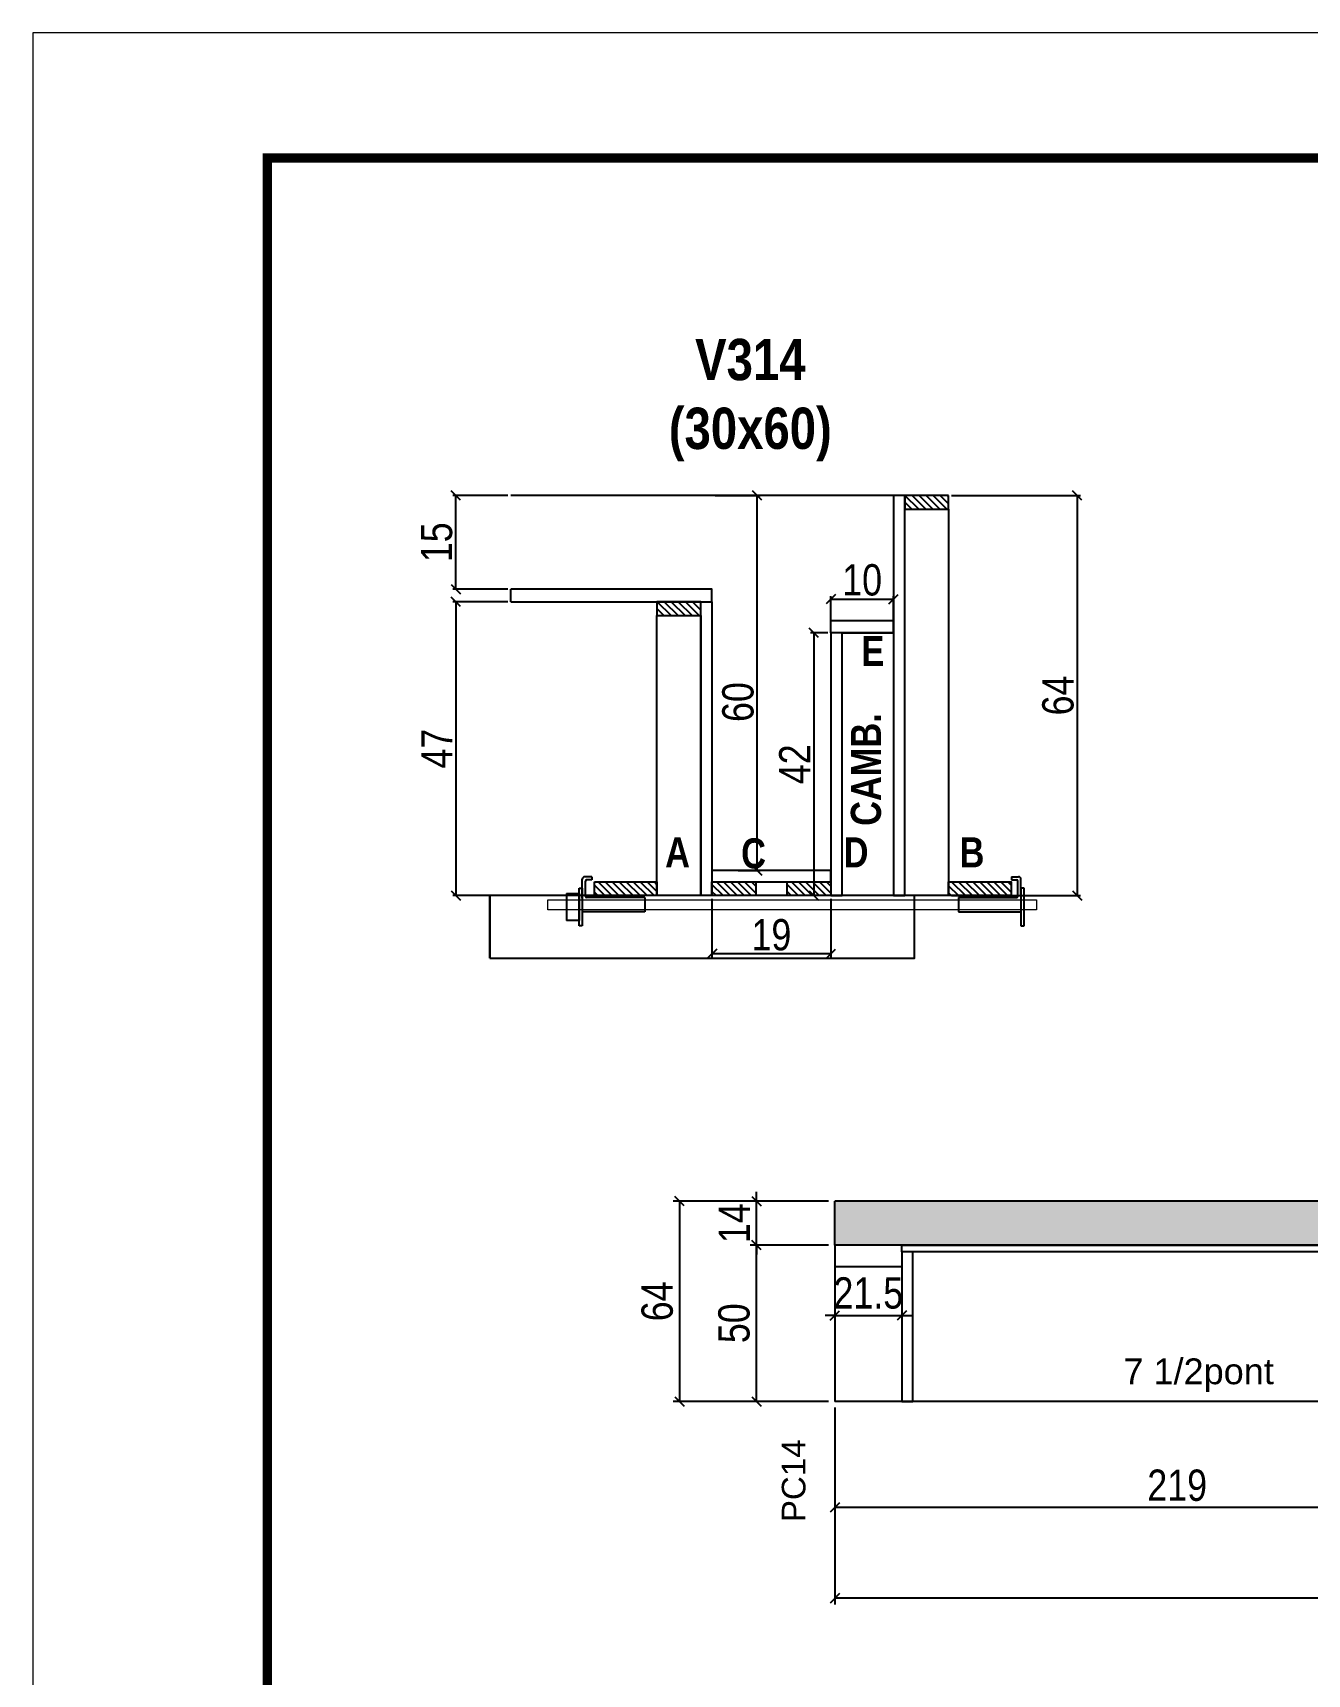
# Model space of a CAD drawing. Extents: x -3394 to 16474, y -5031 to 14397.
# Drawn here: x 4272 to 4680, y 8129 to 8654 of the extents above; entities that cross this region are included whole.
import ezdxf

# ---------------------------------------------------------------- set-up
doc = ezdxf.new("R2010")
doc.units = 0
doc.linetypes.add('DASHED', pattern=[0.75, 0.5, -0.25])
doc.layers.get('0').update_dxf_attribs({"linetype": 'CONTINUOUS'})
doc.layers.get('Defpoints').update_dxf_attribs({"linetype": 'CONTINUOUS'})
for name, color, linetype in [('barrote', 251, 'CONTINUOUS'), ('COTA', 241, 'CONTINUOUS'), ('detalhes', 4, 'CONTINUOUS'), ('NOMENCLATURA', 7, 'CONTINUOUS'), ('Painéis', 200, 'CONTINUOUS'), ('PONTALETE', 7, 'CONTINUOUS'), ('presilha', 1, 'CONTINUOUS'), ('SARR_2.2x10', 60, 'CONTINUOUS'), ('SARR_2.2x7', 40, 'CONTINUOUS'), ('SARR_3.5x7', 81, 'CONTINUOUS')]:
    doc.layers.add(name, color=color, linetype=linetype)
for name, color, linetype, lineweight in [('CONCRETO', 251, 'CONTINUOUS', 25), ('Folhas', 255, 'CONTINUOUS', 9), ('SARRAFO DE PRESSAO', 251, 'DASHED', 9), ('SCO-___-LAJ', 2, 'CONTINUOUS', 0)]:
    doc.layers.add(name, color=color, linetype=linetype, lineweight=lineweight)
doc.styles.add('ARIAL', font='arial.ttf')
doc.styles.add('COTA TECNICA', font='techl___.ttf', dxfattribs={"height": 10})
doc.styles.add('COTA TECNICA 2X', font='techl___.ttf', dxfattribs={"height": 10})
doc.styles.add('TECNICA', font='techb___.ttf', dxfattribs={"height": 10})
doc.dimstyles.new('PAINEL', dxfattribs={"dimtxt": 10, "dimasz": 3, "dimexe": 3, "dimexo": 3, "dimgap": 3, "dimtad": 1, "dimdec": 1, "dimzin": 12, "dimdsep": 46, "dimtxsty": 'COTA TECNICA', "dimblk1": 'OBLIQUE', "dimblk2": 'OBLIQUE', "dimsah": 1, "dimcen": 0.9, "dimclrd": 4, "dimclre": 4, "dimclrt": 240, "dimadec": 1, "dimazin": 3, "dimtfac": 1, "dimtdec": 1, "dimtmove": 0, "dimatfit": 3, "dimfxl": 1, "dimtolj": 1, "dimtzin": 12, "dimarcsym": 0})
doc.dimstyles.new('SECAO', dxfattribs={"dimscale": 0.333333, "dimtxt": 5, "dimasz": 9, "dimexe": 3, "dimexo": 3, "dimgap": 3, "dimtad": 1, "dimdec": 1, "dimlfac": 0.5, "dimzin": 12, "dimdsep": 46, "dimtxsty": 'COTA TECNICA 2X', "dimblk1": 'OBLIQUE', "dimblk2": 'OBLIQUE', "dimsah": 1, "dimcen": 0.9, "dimclrd": 4, "dimclre": 4, "dimclrt": 240, "dimadec": 1, "dimazin": 3, "dimtfac": 1, "dimtdec": 1, "dimtmove": 0, "dimatfit": 3, "dimfxl": 1, "dimtolj": 1, "dimtzin": 12, "dimarcsym": 0})

# ---------------------------------------------------------------- blocks, each defined once
blk = doc.blocks.new('9999999999')
at = {"layer": 'Folhas'}
blk.add_lwpolyline([(98138.98, 34190.21), (99623.98, 34190.21), (99623.98, 35240.21), (98138.98, 35240.21)], close=True, dxfattribs=at)
at = {"layer": 'Folhas', "color": 30, "const_width": 3}
blk.add_lwpolyline([(98213.98, 34230.21), (99583.98, 34230.21), (99583.98, 35200.21), (98213.98, 35200.21)], close=True, dxfattribs=at)
blk = doc.blocks.new('_Oblique')
at = {"color": 0, "linetype": 'ByBlock', "lineweight": -2}
blk.add_line((-0.5, -0.5), (0.5, 0.5), dxfattribs=at)
blk = doc.blocks.new('*D559')
at = {"layer": 'COTA', "color": 4, "lineweight": -2, "transparency": 16777216}
for p, q in [((4489.34, 8376.72), (4489.34, 8358.05)), ((4527.34, 8376.72), (4527.34, 8358.05)), ((4527.34, 8359.05), (4489.34, 8359.05))]:
    blk.add_line(p, q, dxfattribs=at)
at = {"layer": 'Defpoints', "color": 0, "transparency": 16777216}
for p in [(4489.34, 8377.72), (4527.34, 8377.72), (4489.34, 8359.05)]:
    blk.add_point(p, dxfattribs=at)
at = {"layer": 'COTA', "color": 4, "lineweight": -2, "transparency": 16777216, "xscale": 3, "yscale": 3, "zscale": 3, "rotation": 180}
blk.add_blockref('_Oblique', (4489.34, 8359.05), dxfattribs=at)
at = {"layer": 'COTA', "color": 4, "lineweight": -2, "transparency": 16777216, "xscale": 3, "yscale": 3, "zscale": 3}
blk.add_blockref('_Oblique', (4527.34, 8359.05), dxfattribs=at)
at = {"layer": 'COTA', "color": 240, "transparency": 16777216, "insert": (4508.34, 8365.13), "char_height": 10, "attachment_point": 5, "style": 'COTA TECNICA 2X'}
blk.add_mtext('\\A1;19', dxfattribs=at)
blk = doc.blocks.new('PRESILHA METÁLICA 1')
at = {"layer": 'presilha'}
for p, q in [((7.5, 10.64), (7.5, 19.86)), ((12, 21), (8.64, 21)), ((9, 11.57), (9, 18.93)), ((12, 19.5), (9.57, 19.5)), ((12, 21), (12, 19.5)), ((0, 13), (6, 13)), ((0, 13), (0, 0)), ((6, 15.5), (7.5, 15.5)), ((6, -2.5), (6, 15.5)), ((6, 13), (6, 0)), ((7.5, 15.5), (7.5, -2.5)), ((37.5, 11), (9.57, 11)), ((37.5, 11), (37.5, 4.1)), ((6, 0), (0, 0)), ((37.5, 4.1), (7.5, 4.1)), ((7.5, -2.5), (6, -2.5))]:
    blk.add_line(p, q, dxfattribs=at)
for centre, radius, start, end in [((8.64, 19.86), 1.14, 90, 180), ((9.57, 18.93), 0.57, 90, 180), ((9.57, 11.57), 0.57, 180, 270)]:
    blk.add_arc(centre, radius, start, end, dxfattribs=at)
blk = doc.blocks.new('PRESILHA METÁLICA 2')
at = {"layer": 'presilha'}
for p, q in [((-5.25, 23.5), (-5.25, 22)), ((-5.25, 23.5), (-1.89, 23.5)), ((-5.25, 22), (-2.82, 22)), ((-2.25, 14.07), (-2.25, 21.43)), ((-0.75, 14.64), (-0.75, 22.36)), ((0.75, 18), (-0.75, 18)), ((-0.75, 18), (-0.75, 0)), ((0.75, 0), (0.75, 18)), ((-30.75, 13.5), (-30.75, 6.6)), ((-30.75, 13.5), (-2.82, 13.5)), ((-30.75, 6.6), (-0.75, 6.6)), ((-0.75, 0), (0.75, 0))]:
    blk.add_line(p, q, dxfattribs=at)
for centre, radius, start, end in [((-2.82, 21.43), 0.57, 0, 90), ((-1.89, 22.36), 1.14, 0, 90), ((-2.82, 14.07), 0.57, 270, 0)]:
    blk.add_arc(centre, radius, start, end, dxfattribs=at)
blk = doc.blocks.new('*D560')
at = {"layer": 'COTA', "color": 4, "lineweight": -2, "transparency": 16777216}
for p, q in [((4490.34, 8505.72), (4504.79, 8505.72)), ((4503.79, 8385.72), (4503.79, 8505.72)), ((4497.76, 8385.72), (4504.79, 8385.72))]:
    blk.add_line(p, q, dxfattribs=at)
at = {"layer": 'Defpoints', "color": 0, "transparency": 16777216}
for p in [(4489.34, 8505.72), (4503.79, 8505.72), (4496.76, 8385.72)]:
    blk.add_point(p, dxfattribs=at)
at = {"layer": 'COTA', "color": 4, "lineweight": -2, "transparency": 16777216, "xscale": 3, "yscale": 3, "zscale": 3}
for p, rotation in [((4503.79, 8505.72), 90), ((4503.79, 8385.72), 270)]:
    blk.add_blockref('_Oblique', p, dxfattribs=dict(at, rotation=rotation))
at = {"layer": 'COTA', "color": 240, "transparency": 16777216, "insert": (4497.69, 8439.61), "char_height": 10, "attachment_point": 5, "rotation": 90, "style": 'COTA TECNICA 2X'}
blk.add_mtext('\\A1;60', dxfattribs=at)
blk = doc.blocks.new('*D561')
at = {"layer": 'COTA', "color": 4, "lineweight": -2, "transparency": 16777216}
for p, q in [((4527.34, 8462.72), (4527.34, 8473.54)), ((4547.35, 8462.72), (4547.35, 8473.54)), ((4527.34, 8472.54), (4547.35, 8472.54))]:
    blk.add_line(p, q, dxfattribs=at)
at = {"layer": 'Defpoints', "color": 0, "transparency": 16777216}
for p in [(4547.35, 8472.54), (4527.34, 8461.72), (4547.35, 8461.72)]:
    blk.add_point(p, dxfattribs=at)
at = {"layer": 'COTA', "color": 4, "lineweight": -2, "transparency": 16777216, "xscale": 3, "yscale": 3, "zscale": 3, "rotation": 180}
blk.add_blockref('_Oblique', (4527.34, 8472.54), dxfattribs=at)
at = {"layer": 'COTA', "color": 4, "lineweight": -2, "transparency": 16777216, "xscale": 3, "yscale": 3, "zscale": 3}
blk.add_blockref('_Oblique', (4547.35, 8472.54), dxfattribs=at)
at = {"layer": 'COTA', "color": 240, "transparency": 16777216, "insert": (4537.35, 8478.64), "char_height": 10, "attachment_point": 5, "style": 'COTA TECNICA 2X'}
blk.add_mtext('\\A1;10', dxfattribs=at)
blk = doc.blocks.new('*D562')
at = {"layer": 'COTA', "color": 4, "lineweight": -2, "transparency": 16777216}
for p, q in [((4526.34, 8461.72), (4520.89, 8461.72)), ((4521.89, 8461.72), (4521.89, 8377.72)), ((4526.34, 8377.72), (4520.89, 8377.72))]:
    blk.add_line(p, q, dxfattribs=at)
at = {"layer": 'Defpoints', "color": 0, "transparency": 16777216}
for p in [(4527.34, 8461.72), (4521.89, 8377.72), (4527.34, 8377.72)]:
    blk.add_point(p, dxfattribs=at)
at = {"layer": 'COTA', "color": 4, "lineweight": -2, "transparency": 16777216, "xscale": 3, "yscale": 3, "zscale": 3}
for p, rotation in [((4521.89, 8461.72), 90), ((4521.89, 8377.72), 270)]:
    blk.add_blockref('_Oblique', p, dxfattribs=dict(at, rotation=rotation))
at = {"layer": 'COTA', "color": 240, "transparency": 16777216, "insert": (4515.81, 8419.72), "char_height": 10, "attachment_point": 5, "rotation": 90, "style": 'COTA TECNICA 2X'}
blk.add_mtext('\\A1;42', dxfattribs=at)
blk = doc.blocks.new('*D563')
at = {"layer": 'COTA', "color": 4, "lineweight": -2, "transparency": 16777216}
for p, q in [((4565.95, 8505.72), (4607.11, 8505.72)), ((4606.11, 8505.72), (4606.11, 8377.72)), ((4565.95, 8377.72), (4607.11, 8377.72))]:
    blk.add_line(p, q, dxfattribs=at)
at = {"layer": 'Defpoints', "color": 0, "transparency": 16777216}
for p in [(4564.95, 8505.72), (4564.95, 8377.72), (4606.11, 8377.72)]:
    blk.add_point(p, dxfattribs=at)
at = {"layer": 'COTA', "color": 4, "lineweight": -2, "transparency": 16777216, "xscale": 3, "yscale": 3, "zscale": 3}
for p, rotation in [((4606.11, 8505.72), 90), ((4606.11, 8377.72), 270)]:
    blk.add_blockref('_Oblique', p, dxfattribs=dict(at, rotation=rotation))
at = {"layer": 'COTA', "color": 240, "transparency": 16777216, "insert": (4600, 8441.72), "char_height": 10, "attachment_point": 5, "rotation": 90, "style": 'COTA TECNICA 2X'}
blk.add_mtext('\\A1;64', dxfattribs=at)
blk = doc.blocks.new('*D564')
at = {"layer": 'COTA', "color": 4, "lineweight": -2, "transparency": 16777216}
for p, q in [((4424.04, 8471.72), (4406.44, 8471.72)), ((4407.44, 8471.72), (4407.44, 8377.72)), ((4484.74, 8377.72), (4406.44, 8377.72))]:
    blk.add_line(p, q, dxfattribs=at)
at = {"layer": 'Defpoints', "color": 0, "transparency": 16777216}
for p in [(4425.04, 8471.72), (4407.44, 8377.72), (4485.74, 8377.72)]:
    blk.add_point(p, dxfattribs=at)
at = {"layer": 'COTA', "color": 4, "lineweight": -2, "transparency": 16777216, "xscale": 3, "yscale": 3, "zscale": 3}
for p, rotation in [((4407.44, 8471.72), 90), ((4407.44, 8377.72), 270)]:
    blk.add_blockref('_Oblique', p, dxfattribs=dict(at, rotation=rotation))
at = {"layer": 'COTA', "color": 240, "transparency": 16777216, "insert": (4401.37, 8424.72), "char_height": 10, "attachment_point": 5, "rotation": 90, "style": 'COTA TECNICA 2X'}
blk.add_mtext('\\A1;47', dxfattribs=at)
blk = doc.blocks.new('*D565')
at = {"layer": 'COTA', "color": 4, "lineweight": -2, "transparency": 16777216}
for p, q in [((4424.04, 8505.72), (4406.44, 8505.72)), ((4407.44, 8475.72), (4407.44, 8505.72)), ((4424.04, 8475.72), (4406.44, 8475.72))]:
    blk.add_line(p, q, dxfattribs=at)
at = {"layer": 'Defpoints', "color": 0, "transparency": 16777216}
for p in [(4407.44, 8505.72), (4425.04, 8505.72), (4425.04, 8475.72)]:
    blk.add_point(p, dxfattribs=at)
at = {"layer": 'COTA', "color": 4, "lineweight": -2, "transparency": 16777216, "xscale": 3, "yscale": 3, "zscale": 3}
for p, rotation in [((4407.44, 8505.72), 90), ((4407.44, 8475.72), 270)]:
    blk.add_blockref('_Oblique', p, dxfattribs=dict(at, rotation=rotation))
at = {"layer": 'COTA', "color": 240, "transparency": 16777216, "insert": (4401.33, 8490.72), "char_height": 10, "attachment_point": 5, "rotation": 90, "style": 'COTA TECNICA 2X'}
blk.add_mtext('\\A1;15', dxfattribs=at)
blk = doc.blocks.new('*D574')
at = {"layer": 'COTA', "color": 4, "linetype": 'Continuous', "lineweight": -2, "transparency": 16777216}
for p, q in [((4528.58, 8213.93), (4528.58, 8179.96)), ((4747.58, 8213.93), (4747.58, 8179.96)), ((4747.58, 8181.96), (4528.58, 8181.96))]:
    blk.add_line(p, q, dxfattribs=at)
at = {"layer": 'Defpoints', "color": 0, "linetype": 'Continuous', "transparency": 16777216}
for p in [(4528.58, 8215.93), (4747.58, 8215.93), (4528.58, 8181.96)]:
    blk.add_point(p, dxfattribs=at)
at = {"layer": 'COTA', "color": 4, "linetype": 'Continuous', "lineweight": -2, "transparency": 16777216, "xscale": 3, "yscale": 3, "zscale": 3, "rotation": 180}
blk.add_blockref('_Oblique', (4528.58, 8181.96), dxfattribs=at)
at = {"layer": 'COTA', "color": 4, "linetype": 'Continuous', "lineweight": -2, "transparency": 16777216, "xscale": 3, "yscale": 3, "zscale": 3}
blk.add_blockref('_Oblique', (4747.58, 8181.96), dxfattribs=at)
at = {"layer": 'COTA', "color": 240, "linetype": 'Continuous', "transparency": 16777216, "insert": (4638.08, 8189.05), "char_height": 10, "attachment_point": 5, "style": 'COTA TECNICA'}
blk.add_mtext('\\A1;219', dxfattribs=at)
blk = doc.blocks.new('*D575')
at = {"layer": 'COTA', "color": 4, "linetype": 'Continuous', "lineweight": -2, "transparency": 16777216}
for p, q in [((4528.58, 8213.93), (4528.58, 8150.94)), ((5375.61, 8213.93), (5375.61, 8150.94)), ((5375.61, 8152.94), (4528.58, 8152.94))]:
    blk.add_line(p, q, dxfattribs=at)
at = {"layer": 'Defpoints', "color": 0, "linetype": 'Continuous', "transparency": 16777216}
for p in [(4528.58, 8215.93), (5375.61, 8215.93), (4528.58, 8152.94)]:
    blk.add_point(p, dxfattribs=at)
at = {"layer": 'COTA', "color": 4, "linetype": 'Continuous', "lineweight": -2, "transparency": 16777216, "xscale": 3, "yscale": 3, "zscale": 3, "rotation": 180}
blk.add_blockref('_Oblique', (4528.58, 8152.94), dxfattribs=at)
at = {"layer": 'COTA', "color": 4, "linetype": 'Continuous', "lineweight": -2, "transparency": 16777216, "xscale": 3, "yscale": 3, "zscale": 3}
blk.add_blockref('_Oblique', (5375.61, 8152.94), dxfattribs=at)
at = {"layer": 'COTA', "color": 240, "linetype": 'Continuous', "transparency": 16777216, "insert": (4952.09, 8160.03), "char_height": 10, "attachment_point": 5, "style": 'COTA TECNICA'}
blk.add_mtext('\\A1;847', dxfattribs=at)
blk = doc.blocks.new('*D576')
at = {"layer": 'COTA', "color": 4, "linetype": 'Continuous', "lineweight": -2, "transparency": 16777216}
for p, q in [((4526.58, 8265.93), (4501.54, 8265.93)), ((4503.54, 8215.93), (4503.54, 8265.93)), ((4526.58, 8215.93), (4501.54, 8215.93))]:
    blk.add_line(p, q, dxfattribs=at)
at = {"layer": 'Defpoints', "color": 0, "linetype": 'Continuous', "transparency": 16777216}
for p in [(4503.54, 8265.93), (4528.58, 8265.93), (4528.58, 8215.93)]:
    blk.add_point(p, dxfattribs=at)
at = {"layer": 'COTA', "color": 4, "linetype": 'Continuous', "lineweight": -2, "transparency": 16777216, "xscale": 3, "yscale": 3, "zscale": 3}
for p, rotation in [((4503.54, 8265.93), 90), ((4503.54, 8215.93), 270)]:
    blk.add_blockref('_Oblique', p, dxfattribs=dict(at, rotation=rotation))
at = {"layer": 'COTA', "color": 240, "linetype": 'Continuous', "transparency": 16777216, "insert": (4496.43, 8240.93), "char_height": 10, "attachment_point": 5, "rotation": 90, "style": 'COTA TECNICA'}
blk.add_mtext('\\A1;50', dxfattribs=at)
blk = doc.blocks.new('*D577')
at = {"layer": 'COTA', "color": 4, "linetype": 'Continuous', "lineweight": -2, "transparency": 16777216}
for p, q in [((4526.58, 8279.93), (4501.54, 8279.93)), ((4503.54, 8279.93), (4503.54, 8282.93)), ((4503.54, 8265.93), (4503.54, 8279.93)), ((4526.58, 8265.93), (4501.54, 8265.93)), ((4503.54, 8265.93), (4503.54, 8262.93))]:
    blk.add_line(p, q, dxfattribs=at)
at = {"layer": 'Defpoints', "color": 0, "linetype": 'Continuous', "transparency": 16777216}
for p in [(4503.54, 8279.93), (4528.58, 8279.93), (4528.58, 8265.93)]:
    blk.add_point(p, dxfattribs=at)
at = {"layer": 'COTA', "color": 4, "linetype": 'Continuous', "lineweight": -2, "transparency": 16777216, "xscale": 3, "yscale": 3, "zscale": 3}
for p, rotation in [((4503.54, 8279.93), 270), ((4503.54, 8265.93), 90)]:
    blk.add_blockref('_Oblique', p, dxfattribs=dict(at, rotation=rotation))
at = {"layer": 'COTA', "color": 240, "linetype": 'Continuous', "transparency": 16777216, "insert": (4496.46, 8272.93), "char_height": 10, "attachment_point": 5, "rotation": 90, "style": 'COTA TECNICA'}
blk.add_mtext('\\A1;14', dxfattribs=at)
blk = doc.blocks.new('*D578')
at = {"layer": 'COTA', "color": 4, "linetype": 'Continuous', "lineweight": -2, "transparency": 16777216}
for p, q in [((4526.58, 8279.93), (4476.97, 8279.93)), ((4478.97, 8279.93), (4478.97, 8215.93)), ((4526.58, 8215.93), (4476.97, 8215.93))]:
    blk.add_line(p, q, dxfattribs=at)
at = {"layer": 'Defpoints', "color": 0, "linetype": 'Continuous', "transparency": 16777216}
for p in [(4528.58, 8279.93), (4478.97, 8215.93), (4528.58, 8215.93)]:
    blk.add_point(p, dxfattribs=at)
at = {"layer": 'COTA', "color": 4, "linetype": 'Continuous', "lineweight": -2, "transparency": 16777216, "xscale": 3, "yscale": 3, "zscale": 3}
for p, rotation in [((4478.97, 8279.93), 90), ((4478.97, 8215.93), 270)]:
    blk.add_blockref('_Oblique', p, dxfattribs=dict(at, rotation=rotation))
at = {"layer": 'COTA', "color": 240, "linetype": 'Continuous', "transparency": 16777216, "insert": (4471.87, 8247.93), "char_height": 10, "attachment_point": 5, "rotation": 90, "style": 'COTA TECNICA'}
blk.add_mtext('\\A1;64', dxfattribs=at)
blk = doc.blocks.new('*D601')
at = {"layer": 'COTA', "color": 4, "linetype": 'Continuous', "lineweight": -2, "transparency": 16777216}
for p, q in [((4528.58, 8256.93), (4528.58, 8241.44)), ((4550.08, 8256.93), (4550.08, 8241.44)), ((4528.58, 8243.44), (4525.58, 8243.44)), ((4528.58, 8243.44), (4550.08, 8243.44)), ((4550.08, 8243.44), (4553.08, 8243.44))]:
    blk.add_line(p, q, dxfattribs=at)
at = {"layer": 'Defpoints', "color": 0, "linetype": 'Continuous', "transparency": 16777216}
for p in [(4528.58, 8258.93), (4550.08, 8258.93), (4550.08, 8243.44)]:
    blk.add_point(p, dxfattribs=at)
at = {"layer": 'COTA', "color": 4, "linetype": 'Continuous', "lineweight": -2, "transparency": 16777216, "xscale": 3, "yscale": 3, "zscale": 3}
blk.add_blockref('_Oblique', (4528.58, 8243.44), dxfattribs=at)
at = {"layer": 'COTA', "color": 4, "linetype": 'Continuous', "lineweight": -2, "transparency": 16777216, "xscale": 3, "yscale": 3, "zscale": 3, "rotation": 180}
blk.add_blockref('_Oblique', (4550.08, 8243.44), dxfattribs=at)
at = {"layer": 'COTA', "color": 240, "linetype": 'Continuous', "transparency": 16777216, "insert": (4539.33, 8250.55), "char_height": 10, "attachment_point": 5, "style": 'COTA TECNICA'}
blk.add_mtext('\\A1;21.5', dxfattribs=at)

msp = doc.modelspace()

# ---------------------------------------------------------------- hatches: boundary and pattern name
at = {"layer": 'COTA', "linetype": 'Continuous'}
h = msp.add_hatch(dxfattribs=at)
h.set_pattern_fill('AR-CONC', color=256, scale=0.05)
h.set_pattern_definition([(50, (-1598.553, 9.6934), (9.1092334, -0.7969543), [0.9525, -10.4775]), (355, (-1598.553, 9.693), (-1.762171, 9.552842), [0.762, -8.382029]), (100.45144, (-1597.794, 9.627), (7.347062, 8.7558876), [0.8095004, -8.904512]), (46.1842, (-1598.553, 12.233), (13.553952, -2.102116), [1.42875, -15.71625]), (96.63556, (-1597.423, 12.058), (11.870207, 12.371306), [1.214251, -13.35678]), (351.18415, (-1598.553, 12.233), (11.870207, 12.371306), [1.142998, -12.572987]), (21, (-1597.283, 11.5984), (7.5807196, -5.11326), [0.9525, -10.4775]), (326, (-1597.283, 11.598), (3.090101, 9.209398), [0.762, -8.382]), (71.451445, (-1596.651, 11.172), (10.670821, 4.0961384), [0.8095004, -8.904497]), (37.5, (-1598.553, 9.6934), (0.1544302, 4.2277519), [0, -8.2804, 0, -8.509, 0, -8.41375]), (7.5, (-1598.553, 9.6934), (3.3409831, 5.0090287), [0, -4.8514, 0, -8.0899, 0, -3.20675]), (327.5, (-1601.385, 9.6934), (6.7795298, -0.2864372), [0, -3.175, 0, -9.906, 0, -13.1445]), (317.5, (-1602.655, 9.6934), (7.406459, 1.2713246), [0, -4.1275, 0, -6.5786, 0, -9.3345])])
h.paths.add_polyline_path([(4774.61, 8279.93), (4528.58, 8279.93), (4528.58, 8265.93), (4747.58, 8265.93), (4747.58, 8235.93), (4774.61, 8235.93)])
at = {"layer": 'SARR_2.2x10'}
h = msp.add_hatch(dxfattribs=at)
h.set_pattern_fill('ANSI31', color=256, scale=0.5, angle=90)
h.set_pattern_definition([(135, (37549.5662, -115134.4487), (-1.122532015, -1.122532015), [])])
h.paths.add_polyline_path([(4451.74, 8382.12), (4451.74, 8377.72), (4471.74, 8377.72), (4471.74, 8382.12)])
h = msp.add_hatch(dxfattribs=at)
h.set_pattern_fill('ANSI31', color=256, scale=0.5, angle=90)
h.set_pattern_definition([(135, (37682.7713, -115134.4487), (-1.122532015, -1.122532015), [])])
h.paths.add_polyline_path([(4564.95, 8382.12), (4564.95, 8377.72), (4584.95, 8377.72), (4584.95, 8382.12)])
at = {"layer": 'SARR_2.2x7'}
h = msp.add_hatch(dxfattribs=at)
h.set_pattern_fill('ANSI31', color=256, scale=0.5, angle=90)
h.set_pattern_definition([(135, (37573.5713, -115010.8487), (-1.122532015, -1.122532015), [])])
h.paths.add_polyline_path([(4550.95, 8505.72), (4550.95, 8501.32), (4564.95, 8501.32), (4564.95, 8505.72)])
h = msp.add_hatch(dxfattribs=at)
h.set_pattern_fill('ANSI31', color=256, scale=0.5, angle=90)
h.set_pattern_definition([(135, (37494.3662, -115044.8487), (-1.122532015, -1.122532015), [])])
h.paths.add_polyline_path([(4471.74, 8471.72), (4471.74, 8467.32), (4485.74, 8467.32), (4485.74, 8471.72)])
h = msp.add_hatch(dxfattribs=at)
h.set_pattern_fill('ANSI31', color=256, scale=0.5, angle=90)
h.set_pattern_definition([(135, (37677.1662, -115134.4487), (-1.122532015, -1.122532015), [])])
h.paths.add_polyline_path([(4489.34, 8382.12), (4489.34, 8377.72), (4503.34, 8377.72), (4503.34, 8382.12)])
h = msp.add_hatch(dxfattribs=at)
h.set_pattern_fill('ANSI31', color=256, scale=0.5, angle=90)
h.set_pattern_definition([(135, (37701.1662, -115134.4487), (-1.122532015, -1.122532015), [])])
h.paths.add_polyline_path([(4513.34, 8382.12), (4513.34, 8377.72), (4527.34, 8377.72), (4527.34, 8382.12)])

# ---------------------------------------------------------------- linework, layer by layer
at = {"layer": 'barrote', "elevation": 0}
msp.add_lwpolyline([(4418.29, 8357.72), (4554.1, 8357.72), (4554.1, 8377.72), (4418.29, 8377.72)], close=True, dxfattribs=at)
at = {"layer": 'CONCRETO', "linetype": 'Continuous'}
msp.add_line((4547.35, 8505.72), (4425.04, 8505.72), dxfattribs=at)
at = {"layer": 'COTA', "linetype": 'Continuous'}
for p in [(4528.58, 8265.93), (4774.61, 8279.93)]:
    msp.add_line(p, (4528.58, 8279.93), dxfattribs=at)
at = {"layer": 'detalhes', "color": 250}
msp.add_line((4418.29, 8357.72), (4418.29, 8377.72), dxfattribs=at)
at = {"layer": 'Painéis', "linetype": 'Continuous'}
for p, q in [((4425.04, 8471.72), (4425.04, 8475.72)), ((4547.35, 8461.72), (4547.35, 8465.72)), ((4528.58, 8265.93), (4528.58, 8215.93)), ((4747.58, 8265.93), (4528.58, 8265.93)), ((5375.61, 8215.93), (4528.58, 8215.93))]:
    msp.add_line(p, q, dxfattribs=at)
at = {"layer": 'Painéis', "linetype": 'Continuous', "elevation": 0}
for points in [[(4550.95, 8377.72), (4550.95, 8505.72), (4547.35, 8505.72), (4547.35, 8377.72)], [(4485.74, 8377.72), (4485.74, 8471.72), (4489.34, 8471.72), (4489.34, 8377.72)], [(4530.94, 8377.72), (4530.94, 8461.72), (4527.34, 8461.72), (4527.34, 8377.72)], [(4530.94, 8461.72), (4547.35, 8461.72), (4547.35, 8377.72), (4530.94, 8377.72)], [(4527.34, 8385.72), (4489.34, 8385.72), (4489.34, 8382.12), (4527.34, 8382.12)]]:
    msp.add_lwpolyline(points, close=True, dxfattribs=at)
for points in [[(4425.04, 8471.72), (4489.34, 8471.72), (4489.34, 8475.72), (4425.04, 8475.72)], [(4547.35, 8461.72), (4527.34, 8461.72), (4527.34, 8465.72), (4547.35, 8465.72)]]:
    msp.add_lwpolyline(points, dxfattribs=at)
at = {"layer": 'SARR_2.2x10', "elevation": 0}
for points in [[(4451.74, 8382.12), (4471.74, 8382.12), (4471.74, 8377.72), (4451.74, 8377.72)], [(4564.95, 8382.12), (4584.95, 8382.12), (4584.95, 8377.72), (4564.95, 8377.72)]]:
    msp.add_lwpolyline(points, close=True, dxfattribs=at)
at = {"layer": 'SARR_2.2x7', "ltscale": 25}
msp.add_line((4550.08, 8258.93), (4528.58, 8258.93), dxfattribs=at)
at = {"layer": 'SARR_2.2x7'}
msp.add_lwpolyline([(4564.95, 8505.72), (4550.95, 8505.72), (4550.95, 8501.32), (4564.95, 8501.32)], close=True, dxfattribs=at)
at = {"layer": 'SARR_2.2x7', "elevation": 0}
for points in [[(4485.74, 8471.72), (4471.74, 8471.72), (4471.74, 8467.32), (4485.74, 8467.32)], [(4489.34, 8382.12), (4503.34, 8382.12), (4503.34, 8377.72), (4489.34, 8377.72)], [(4513.34, 8382.12), (4527.34, 8382.12), (4527.34, 8377.72), (4513.34, 8377.72)]]:
    msp.add_lwpolyline(points, close=True, dxfattribs=at)
at = {"layer": 'SARR_2.2x7', "ltscale": 25, "elevation": 0}
msp.add_lwpolyline([(4732.58, 8263.73), (4550.08, 8263.73), (4550.08, 8265.93), (4732.58, 8265.93)], close=True, dxfattribs=at)
at = {"layer": 'SARR_3.5x7', "elevation": 0}
for points in [[(4550.95, 8501.32), (4564.95, 8501.32), (4564.95, 8377.72), (4550.95, 8377.72)], [(4471.74, 8467.32), (4485.74, 8467.32), (4485.74, 8377.72), (4471.74, 8377.72)], [(4550.08, 8215.93), (4553.58, 8215.93), (4553.58, 8263.73), (4550.08, 8263.73)]]:
    msp.add_lwpolyline(points, close=True, dxfattribs=at)
at = {"layer": 'SCO-___-LAJ', "color": 1, "elevation": 0}
msp.add_lwpolyline([(4436.89, 8376.39), (4593.06, 8376.39), (4593.06, 8373.19), (4436.89, 8373.19)], close=True, dxfattribs=at)

# ---------------------------------------------------------------- block references
at = {"layer": 'presilha', "xscale": 0.6666666666666666, "yscale": 0.6666666666666666, "zscale": 0.6666666666666666}
for name, p in [('PRESILHA METÁLICA 1', (4442.88, 8369.75)), ('PRESILHA METÁLICA 2', (4588.63, 8368.09))]:
    msp.add_blockref(name, p, dxfattribs=at)
at = {"layer": 'SARRAFO DE PRESSAO', "color": 6, "linetype": 'ByBlock'}
msp.add_blockref('9999999999', (-93866.77, -26586.53), dxfattribs=at)

# ---------------------------------------------------------------- texts
at = {"layer": 'detalhes', "style": 'TECNICA'}
for s, p in [('E', (4537.14, 8451.15)), ('A', (4474.36, 8386.74)), ('C', (4498.66, 8386.43)), ('D', (4531.44, 8386.74)), ('B', (4568.5, 8386.74))]:
    msp.add_text(s, height=9.6, dxfattribs=at).set_placement(p)
msp.add_text('CAMB.', height=9.6, rotation=90, dxfattribs=at).set_placement((4543.35, 8400.02))
at = {"layer": 'NOMENCLATURA', "linetype": 'Continuous', "style": 'ARIAL'}
msp.add_text('PC14', height=7.567, rotation=90, dxfattribs=at).set_placement((4519.23, 8177.32))
at = {"layer": 'NOMENCLATURA', "insert": (4501.59, 8555.79), "char_height": 13.2, "attachment_point": 2, "style": 'TECNICA'}
msp.add_mtext_dynamic_manual_height_columns('V314\\P(30x60)', width=13.2, gutter_width=1, heights=[0], dxfattribs=at)
at = {"layer": 'PONTALETE', "linetype": 'Continuous', "style": 'ARIAL'}
msp.add_text('7 1/2pont', height=8.25, dxfattribs=at).set_placement((4620.9, 8221.42))

# ---------------------------------------------------------------- dimensions: what is measured, and where the dimension line sits
at = {"layer": 'COTA'}
for base, p1, p2, picture, middle in [((4407.44, 8505.72), (4425.04, 8475.72), (4425.04, 8505.72), '*D565', (4401.33, 8490.72)), ((4606.11, 8377.72), (4564.95, 8505.72), (4564.95, 8377.72), '*D563', (4600, 8441.72)), ((4407.44, 8377.72), (4425.04, 8471.72), (4485.74, 8377.72), '*D564', (4401.37, 8424.72)), ((4521.89, 8377.72), (4527.34, 8461.72), (4527.34, 8377.72), '*D562', (4515.81, 8419.72))]:
    dim = msp.add_linear_dim(base=base, p1=p1, p2=p2, angle=90, dimstyle='SECAO', dxfattribs=at)
    dim.commit()
    dim.dimension.update_dxf_attribs({"geometry": picture, "text_midpoint": middle})
for base, p1, p2, angle, picture, middle in [((4503.79, 8505.72), (4496.76, 8385.72), (4489.34, 8505.72), 90, '*D560', (4503.79, 8439.61)), ((4489.34, 8359.05, 0), (4527.34, 8377.72), (4489.34, 8377.72), 180, '*D559', (4508.34, 8359.05, 0))]:
    dim = msp.add_linear_dim(base=base, p1=p1, p2=p2, angle=angle, dimstyle='SECAO', dxfattribs=at)
    dim.commit()
    dim.dimension.update_dxf_attribs({"geometry": picture, "text_midpoint": middle, "dimtype": 160})
dim = msp.add_linear_dim(base=(4547.35, 8472.54), p1=(4527.34, 8461.72), p2=(4547.35, 8461.72), dimstyle='SECAO', dxfattribs=at)
dim.commit()
dim.dimension.update_dxf_attribs({"geometry": '*D561', "text_midpoint": (4537.35, 8478.64)})
at = {"layer": 'COTA', "linetype": 'Continuous'}
for base, p1, p2, angle, picture, middle in [((4478.97, 8215.93), (4528.58, 8279.93), (4528.58, 8215.93), 90, '*D578', (4471.87, 8247.93)), ((4503.54, 8279.93), (4528.58, 8265.93), (4528.58, 8279.93), 90, '*D577', (4496.46, 8272.93)), ((4503.54, 8265.93), (4528.58, 8215.93), (4528.58, 8265.93), 90, '*D576', (4496.43, 8240.93)), ((4528.58, 8181.96), (4747.58, 8215.93), (4528.58, 8215.93), 180, '*D574', (4638.08, 8189.05)), ((4528.58, 8152.94), (5375.61, 8215.93), (4528.58, 8215.93), 180, '*D575', (4952.09, 8160.03))]:
    dim = msp.add_linear_dim(base=base, p1=p1, p2=p2, angle=angle, dimstyle='PAINEL', override={"dimexe": 2, "dimexo": 2, "dimgap": 2, "dimadec": 8, "dimtix": 1, "dimatfit": 2, "dimldrblk": 'Oblique'}, dxfattribs=at)
    dim.commit()
    dim.dimension.update_dxf_attribs({"geometry": picture, "text_midpoint": middle})
dim = msp.add_linear_dim(base=(4550.08, 8243.44), p1=(4528.58, 8258.93), p2=(4550.08, 8258.93), dimstyle='PAINEL', override={"dimexe": 2, "dimexo": 2, "dimgap": 2, "dimadec": 8, "dimtix": 1, "dimatfit": 2, "dimldrblk": 'Oblique'}, dxfattribs=at)
dim.commit()
dim.dimension.update_dxf_attribs({"geometry": '*D601', "text_midpoint": (4539.33, 8250.55)})

doc.saveas('drawing.dxf')
